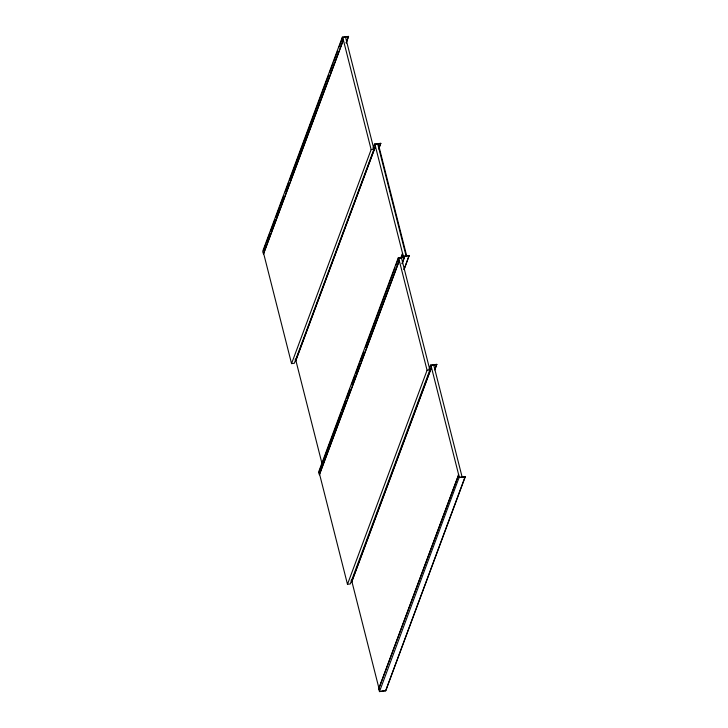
<?xml version="1.0" encoding="UTF-8"?>
<svg xmlns="http://www.w3.org/2000/svg" width="728" height="728" viewBox="0 0 728 728"><rect width="100%" height="100%" fill="white"/><g stroke="black" fill="none" stroke-linecap="round" stroke-linejoin="round"><path stroke-width="1.09" d="M346.228 43.07L348.53 36.4L342.333 37.164L262.744 251.178L263.463 254.008L343.361 39.958L263.463 254.008M263.527 250.359L265.502 245.036M266.293 242.906L269.861 233.324M270.652 231.195L275.002 219.483M275.794 217.353L279.361 207.771M280.153 205.642L283.72 196.059M285.303 191.801L288.47 183.274M289.653 180.08L328.856 74.675M329.648 72.545L333.215 62.963M334.006 60.833L337.574 51.251M339.157 46.992L342.715 37.41L348.603 36.682M346.155 42.788L348.53 36.4M345.509 37.064L373.937 149.249L294.349 363.263L291.555 363.609L371.144 149.595L342.715 37.41M372.954 148.33L374.538 144.071L380.735 143.307L378.824 148.912M375.257 146.901L295.668 360.915L375.257 146.901L374.538 144.071M378.76 148.63L380.735 143.307M402.156 263.764L404.459 257.093L398.262 257.858L318.673 471.871L319.392 474.702L399.29 260.651L319.392 474.702M319.446 471.052L341.232 412.494M342.024 410.365L345.582 400.773M346.373 398.644L349.941 389.061M351.524 384.803L355.091 375.22M355.883 373.091L359.441 363.509M360.233 361.379L363.8 351.797M365.383 347.538L395.086 267.686M395.877 265.556L398.644 258.103L404.531 257.375M400.737 257.967L402.639 253.672L401.046 257.93M402.084 263.481L404.459 257.093M404.022 269.333L409.163 255.492L403.276 256.22L374.92 144.317L380.808 143.589M404.095 269.615L409.163 255.492M401.437 257.757L429.866 369.942L350.268 583.956L347.484 584.302L427.072 370.288L398.644 258.103M428.974 369.378L430.557 365.119L436.755 364.355L434.844 369.961M431.276 367.949L351.679 581.963L431.276 367.949L430.557 365.119M435.171 368.614L436.755 364.355M436.827 364.637L430.94 365.365L459.295 477.268L465.256 476.822L385.667 690.836L379.47 691.6L378.751 688.77L458.649 474.72M458.258 475.784L378.751 688.77M379.47 691.6L459.059 477.586L458.34 474.756M385.667 690.836L465.183 476.54M377.823 144.535L378.442 144.463L406.661 255.801M371.144 149.595L373.937 149.249M409.236 255.774L403.039 256.538L402.32 253.708M427.072 370.288L429.866 369.942M459.059 477.586L465.256 476.822M381.672 691.036L385.594 690.554M377.714 143.971L406.069 255.874M433.724 365.019L462.089 476.922M342.333 37.164L343.052 39.995M398.262 257.858L398.98 260.688M295.887 360.524L322.022 463.645M351.56 580.225L379.707 691.282M295.186 359.031L295.668 360.915M351.205 580.07L351.679 581.963M263.345 252.27L291.555 363.609M319.055 472.117L347.484 584.302"/></g></svg>
